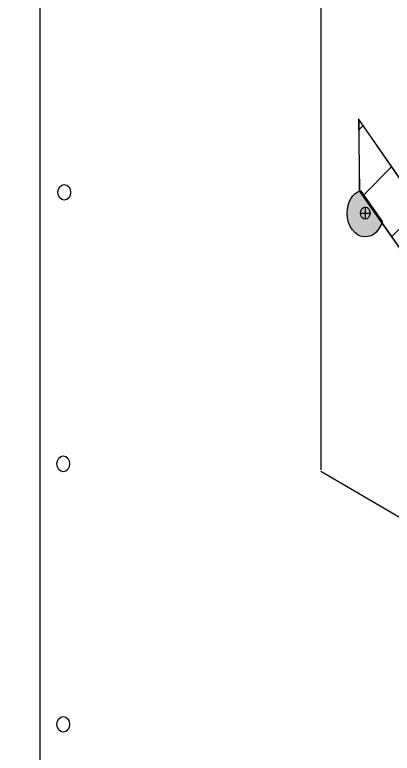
# Model space of a CAD drawing. Extents: x -1337 to 5791, y -3809 to 1769.
# Drawn here: x 3049.3 to 3125.8, y -2975.1 to -2825.7 of the extents above; entities that cross this region are included whole.
import ezdxf

# ---------------------------------------------------------------- set-up
doc = ezdxf.new("R2010")
doc.units = 0
doc.header["$MEASUREMENT"] = 0
for name, color, linetype, lineweight in [('G-ANNO-TTLB', 7, 'Continuous', 0), ('Layer 12', 7, 'Continuous', 0), ('TYVEK', 7, 'Continuous', 0), ('WALL SCRATCH', 7, 'Continuous', 0)]:
    doc.layers.add(name, color=color, linetype=linetype, lineweight=lineweight)

# ---------------------------------------------------------------- blocks, each defined once
blk = doc.blocks.new('Block_273')
at = {"layer": 'WALL SCRATCH', "true_color": 0x003b71, "transparency": 33554687}
h = blk.add_hatch(color=156, dxfattribs=at)
h.dxf.hatch_style = 2
edge = h.paths.add_edge_path()
edge.add_spline(control_points=[(3120.3, -2870.63), (3121.88, -2870.63), (3123.22, -2869.33), (3123.74, -2867.51), (3123.74, -2867.51), (3119.33, -2861.24), (3119.33, -2861.24), (3117.77, -2861.79), (3116.63, -2863.64), (3116.63, -2865.85), (3116.63, -2868.49), (3118.28, -2870.63), (3120.3, -2870.63)], knot_values=[0, 0, 0, 0, 1, 1, 1, 2, 2, 2, 3, 3, 3, 4, 4, 4, 4], degree=3, periodic=0)
at = {"layer": 'WALL SCRATCH', "color": 18, "lineweight": 25, "true_color": 0x080808}
for p, q in [((3120.3, -2864.58), (3120.3, -2867.05)), ((3119.33, -2865.82), (3121.27, -2865.82))]:
    blk.add_line(p, q, dxfattribs=at)
at = {"layer": 'WALL SCRATCH', "color": 8, "lineweight": 25, "true_color": 0x808080}
blk.add_lwpolyline([(3119.79, -2870.96)], dxfattribs=at)
at = {"layer": 'WALL SCRATCH', "color": 18, "lineweight": 25, "true_color": 0x080808}
blk.add_ellipse((3120.3, -2865.82), major_axis=(0, 1.23), ratio=0.788846, dxfattribs=at)
at = {"layer": 'WALL SCRATCH', "color": 18, "lineweight": 25, "true_color": 0x000000}
blk.add_open_spline([(3120.3, -2870.63), (3121.88, -2870.63), (3123.22, -2869.33), (3123.74, -2867.51), (3123.74, -2867.51), (3119.33, -2861.24), (3119.33, -2861.24), (3117.77, -2861.79), (3116.63, -2863.64), (3116.63, -2865.85), (3116.63, -2868.49), (3118.28, -2870.63), (3120.3, -2870.63)], degree=3, knots=[0, 0, 0, 0, 1, 1, 1, 2, 2, 2, 3, 3, 3, 4, 4, 4, 4], dxfattribs=at)
blk = doc.blocks.new('Block_270')
at = {"layer": 'WALL SCRATCH'}
blk.add_blockref('Block_273', (0, 0), dxfattribs=at)
blk = doc.blocks.new('Block_269')
at = {"layer": 'WALL SCRATCH'}
blk.add_blockref('Block_270', (0, 0), dxfattribs=at)

msp = doc.modelspace()

# ---------------------------------------------------------------- hatches: boundary and pattern name
at = {"layer": 'G-ANNO-TTLB', "true_color": 0xff00ff, "transparency": 33554687}
h = msp.add_hatch(color=6, dxfattribs=at)
edge = h.paths.add_edge_path()
edge.add_spline(control_points=[(5472, -3692.6), (5472, -3692.6), (2542.48, -3692.6), (2542.48, -3692.6), (2542.48, -3692.6), (2542.48, -1235.6), (2542.48, -1235.6), (2542.48, -1235.6), (5472, -1235.6), (5472, -1235.6), (5472, -1235.6), (5472, -3692.6), (5472, -3692.6)], knot_values=[0, 0, 0, 0, 1, 1, 1, 2, 2, 2, 3, 3, 3, 4, 4, 4, 4], degree=3, periodic=0)
edge = h.paths.add_edge_path()
edge.add_spline(control_points=[(2551.48, -1244.6), (2551.48, -1244.6), (2551.48, -3683.6), (2551.48, -3683.6), (2551.48, -3683.6), (5463, -3683.6), (5463, -3683.6), (5463, -3683.6), (5463, -1244.6), (5463, -1244.6), (5463, -1244.6), (2551.48, -1244.6), (2551.48, -1244.6)], knot_values=[0, 0, 0, 0, 1, 1, 1, 2, 2, 2, 3, 3, 3, 4, 4, 4, 4], degree=3, periodic=0)
edge.add_line((2551.48, -1244.6), (2551.48, -1244.6))
at = {"layer": 'Layer 12', "true_color": 0x000000, "transparency": 33554687}
h = msp.add_hatch(dxfattribs=at)
h.set_pattern_fill('_U', color=18, scale=10, angle=45, style=2, pattern_type=0)
h.set_pattern_definition([(45, (0, 0), (-7.071067, 7.07107), [])])
h.paths.add_polyline_path([(3150.27, -2905.63), (3119.1, -2861.33), (3119.1, -2846.99), (3150.28, -2892.21)])

# ---------------------------------------------------------------- linework, layer by layer
at = {"layer": 'G-ANNO-TTLB'}
for points in [[(5472, -3692.6), (5472, -3692.6), (2542.48, -3692.6), (2542.48, -3692.6), (2542.48, -3692.6), (2542.48, -1235.6), (2542.48, -1235.6), (2542.48, -1235.6), (5472, -1235.6), (5472, -1235.6), (5472, -1235.6), (5472, -3692.6), (5472, -3692.6)], [(2551.48, -1244.6), (2551.48, -1244.6), (2551.48, -3683.6), (2551.48, -3683.6), (2551.48, -3683.6), (5463, -3683.6), (5463, -3683.6), (5463, -3683.6), (5463, -1244.6), (5463, -1244.6), (5463, -1244.6), (2551.48, -1244.6), (2551.48, -1244.6)]]:
    msp.add_open_spline(points, degree=3, knots=[0, 0, 0, 0, 1, 1, 1, 2, 2, 2, 3, 3, 3, 4, 4, 4, 4], dxfattribs=at)
at = {"layer": 'Layer 12'}
msp.add_lwpolyline([(3150.27, -2905.63), (3119.1, -2861.33), (3119.1, -2846.99), (3150.28, -2892.21)], close=True, dxfattribs=at)
at = {"layer": 'TYVEK', "color": 4, "lineweight": 25, "true_color": 0x00ffff}
msp.add_lwpolyline([(3150.49, -2906.33), (3150.27, -2891.81), (3118.92, -2846.73), (3119.14, -2861.24)], close=True, dxfattribs=at)
at = {"layer": 'WALL SCRATCH', "color": 2, "lineweight": 25, "true_color": 0xffff00}
msp.add_line((3054.38, -2555.99), (3054.38, -2978.23), dxfattribs=at)
at = {"layer": 'WALL SCRATCH', "color": 18, "lineweight": 25, "true_color": 0x000000}
for p, q in [((3111.28, -2636.9), (3111.28, -2917.76)), ((3111.28, -2918.07), (3280.57, -3016.82))]:
    msp.add_line(p, q, dxfattribs=at)
at = {"layer": 'WALL SCRATCH', "color": 8, "lineweight": 25, "true_color": 0x808080}
msp.add_lwpolyline([(3115.64, -2874.18)], dxfattribs=at)
msp.add_lwpolyline([(3115.64, -2874.18)], dxfattribs=at)
at = {"layer": 'WALL SCRATCH', "color": 18, "lineweight": 25, "true_color": 0x000000}
for points in [[(3111.28, -2910.65)], [(3111.28, -2911.15)]]:
    msp.add_lwpolyline(points, dxfattribs=at)
at = {"layer": 'WALL SCRATCH', "color": 1, "lineweight": 25, "true_color": 0xff0000}
msp.add_lwpolyline([(3111.28, -2912.92)], dxfattribs=at)
at = {"layer": 'WALL SCRATCH', "color": 252, "lineweight": 25, "true_color": 0x848484}
for centre in [(3059.36, -2861.62), (3059.15, -2916.56), (3059.15, -2969.29)]:
    msp.add_ellipse(centre, major_axis=(0, 1.59), ratio=0.812499, dxfattribs=at)

# ---------------------------------------------------------------- block references
at = {"layer": 'WALL SCRATCH'}
msp.add_blockref('Block_269', (0, 0), dxfattribs=at)

doc.saveas('drawing.dxf')
